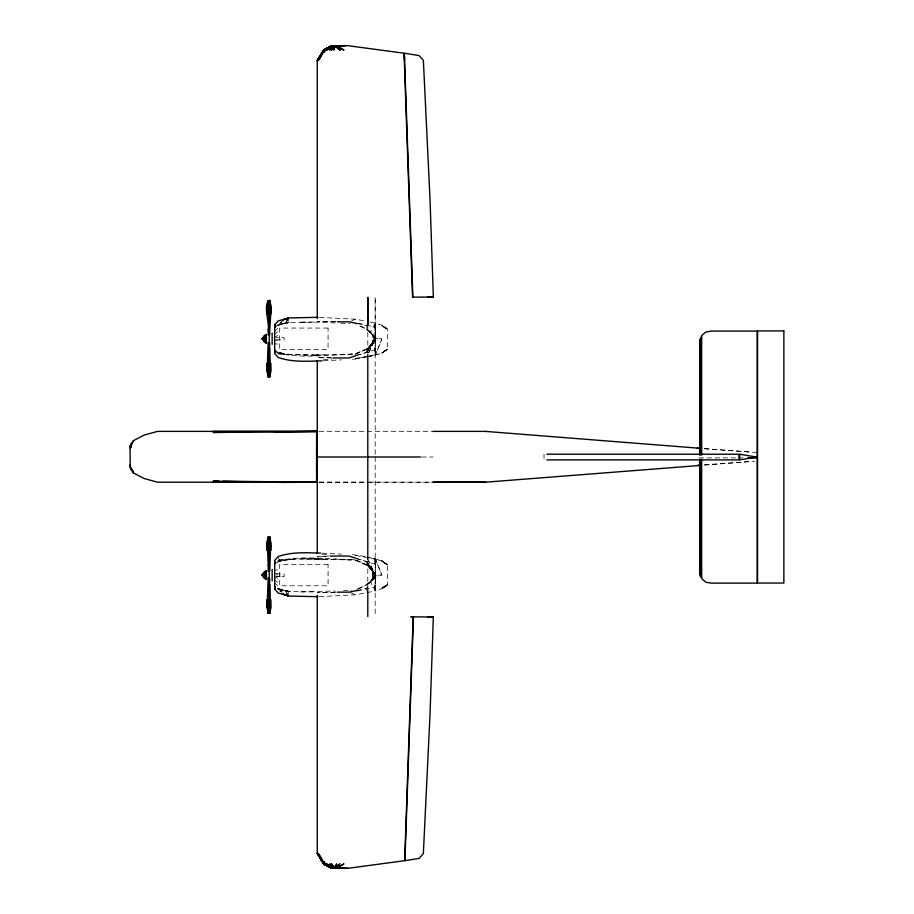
<?xml version="1.0" encoding="UTF-8"?>
<svg xmlns="http://www.w3.org/2000/svg" width="914" height="914" viewBox="0 0 914 914"><rect width="100%" height="100%" fill="white"/><g stroke="black" fill="none" stroke-linecap="round" stroke-linejoin="round"><path stroke-width="0.69" stroke-dasharray="4.57 3.43" d="M367.794 353.01L367.794 325.544M375.186 454.178L375.186 297.004L375.186 327.178L357.123 322.928M352.518 359.396L375.391 354.975L375.391 323.168L366.96 321.328M366.96 592.672L375.391 590.821L375.391 559.025L355.283 555.472M356.357 560.008L366.914 564.806L375.563 575.226L372.318 579.316L372.318 570.702L375.723 576.106L375.391 590.821L381.869 588.799L387.399 585.063L387.399 564.726L381.869 560.796L366.96 556.82M357.842 589.027L370.227 582.675L375.723 576.106L374.98 590.078L375.186 576.071L381.869 574.963L375.391 559.025L369.519 557.974M374.98 590.078L375.563 575.055L366.96 562.83L375.563 575.329L381.869 574.963L375.391 559.025L381.869 561.116L387.399 564.783L381.869 560.91L387.399 564.726M367.577 558.74L375.54 575.42L373.449 578.413L375.563 575.329L375.391 559.025M369.519 356.014L374.649 354.975L375.391 323.168L381.881 325.201L387.399 328.926L387.399 349.274L381.869 353.204L369.37 356.689M274.68 327.726L278.119 324.71L288.047 322.791L288.378 319.169M368.673 352.873L374.969 339.402L374.98 323.922L375.563 338.603L367.577 355.26M375.071 574.757L373.46 572.415L375.54 575.42L372.318 571.421L375.563 575.1L372.318 579.613L375.563 575.283L366.96 561.79L375.071 574.757L368.696 561.162M366.96 591.312L366.96 584.834L370.616 582.127L375.723 576.106M374.649 354.975L375.391 354.975L381.869 339.037L375.083 337.769L370.227 331.325L356.746 324.493M387.399 349.274L381.869 353.09L387.399 349.217L381.869 352.93L375.391 354.975L381.869 339.037L375.563 338.603L372.855 334.798L375.563 338.945L366.96 351.17L375.563 338.603L373.449 335.587L375.723 337.894L375.391 323.168L370.341 332.388L375.723 337.894M288.493 317.969L286.036 322.893L277.627 325.121M275.251 350.496L278.119 352.496L278.119 354.186L279.456 354.232L280.21 352.918L288.493 354.518L313.833 355.112L288.047 354.529L277.616 352.404L290.435 354.598M355.18 354.518L366.914 349.194L375.563 338.763L369.862 331.931L370.227 331.325M372.318 343.561L375.563 338.706L372.318 334.387L375.563 338.763L366.96 352.21L375.563 338.706C371.747 331.931 364.994 327.532 357.785 324.938M375.563 338.671L366.96 352.21L374.032 340.751M285.374 322.928L287.864 318.952M373.083 342.11L372.318 343.287L372.318 334.684L375.563 338.831L372.318 342.579L375.563 338.9L372.318 334.387L375.083 337.894M279.113 352.69L278.119 354.186L280.21 352.918M366.96 329.166L370.341 332.388L366.914 329.223L366.96 322.676M282.22 321.191L279.855 323.213L290.229 322.128L277.25 325.453M372.318 579.316L375.563 575.1L372.318 570.439M366.96 352.621L366.96 348.702L371.655 344.567L369.496 347.594L355.272 353.935L313.525 355.158L321.945 354.883M375.243 577.294L366.96 584.834L375.186 576.071L366.914 584.777L357.785 589.062M375.083 339.482L375.563 338.831L375.083 338.066L375.083 339.482L375.563 338.9L372.318 334.684M366.914 584.777L372.329 579.887L375.563 575.283L375.083 574.598L375.083 576.026L372.318 579.613L375.563 575.226L372.318 572.347L375.563 575.055L375.083 575.934L375.083 574.518M372.329 579.887L375.083 576.174L372.855 579.202L374.569 576.94M372.318 577.579L375.083 575.58L375.083 574.689L375.563 575.1L372.318 578.619L375.083 575.786M372.318 343.218L366.914 348.805L371.655 344.567M274.68 331.005L277.616 328.594M381.869 353.204L387.399 348.794M275.251 563.504C286.688 556.923 301.049 559.562 313.833 558.888L355.283 560.053L364.08 564.018L355.283 560.053M274.68 333.69L277.616 331.736M381.869 587.873L387.399 585.006L381.869 588.742L381.869 587.873L387.399 584.492M279.855 323.213L282.015 321.899M372.318 340.442L375.563 338.945L372.318 341.642L375.083 338.888L372.318 339.083L375.563 338.9L372.318 335.381L375.083 338.214M351.422 321.008L355.283 319.203L365.657 321.088M356.746 589.507L364.035 586.171M355.272 353.935L364.08 349.982M274.68 336.923L277.616 335.632M372.318 573.558L375.083 575.112L372.318 576.3L375.083 575.58M355.843 355.569L375.186 349.708M356.986 355.352L367.794 352.244M357.123 591.072L375.186 586.822M356.986 590.49L367.794 588.068M277.616 325.281L288.047 323.019M292 559.345L278.119 559.814L277.616 561.596L290.435 559.402M277.616 560.899C303.002 554.889 329.451 559.688 355.18 559.471M279.113 561.31L278.119 559.814L280.21 561.082L288.493 559.482L304.054 558.865L351.673 559.951M319.363 596.636L355.283 594.797L365.657 592.912M355.283 359.019L366.96 356.963M274.68 340.396L277.616 339.894M355.283 358.425L366.96 356.426M286.653 559.779L288.047 559.471M335.278 322.973L313.833 322.105L288.047 322.791M274.68 570.222L277.616 569.89M369.862 331.931L375.243 336.706M704.488 465.112L754.815 461.239M704.374 464.803L749.766 461.581M303.688 355.158L306.339 355.123M323.51 360.744L341.47 359.91M281.432 592.135L279.855 590.787L300.432 591.884L335.278 591.015M343.47 590.684L351.696 590.353M323.396 359.773L331.793 359.442M352.404 354.621C327.589 354.483 302.088 358.962 277.616 353.101L274.68 350.576M313.525 355.158L324.207 354.815M350.702 354.072L351.673 354.038M300.432 322.105L305.607 322.105M288.047 354.529L286.653 354.221M329.017 556.043L317.261 556.306L328.674 556.546M275.959 576.208L284.105 576.14M300.432 591.884L313.833 591.895M311.605 355.123L313.833 355.112M275.959 339.951L284.105 339.928L284.105 337.563L275.959 337.54M331.005 357.443L317.261 357.682L331.531 357.968M275.959 573.912L284.105 573.889L284.105 576.368L275.959 576.346M335.941 321.282L317.261 321.534L336.215 321.842M336.215 592.158L317.261 592.455L335.941 592.706M313.833 322.105L303.688 322.139M319.157 431.385L431.751 431.408M421.685 457L433.042 457M699.096 457.88L742.945 457.88M319.454 482.169L367.782 482.181M369.21 482.181L431.751 482.192M319.157 482.204L431.591 482.204M279.456 354.232L288.493 354.518M303.688 558.842L324.207 559.185M313.525 558.842L321.945 559.117M322.025 554.181L329.04 554.444M340.659 323.202L350.131 323.579M322.128 553.187L341.47 554.09M352.518 554.604L365.657 556.58M319.363 317.364L355.283 319.203M288.493 596.031L285.374 591.072L287.864 595.037M372.318 574.917L375.083 575.112M704.374 448.763L749.766 452.007M704.488 448.614L757.34 452.579M274.68 343.778L277.616 344.098M277.25 588.547L288.047 590.981L277.25 588.547L274.68 586.274M274.68 573.604L277.616 574.106M278.119 589.29L290.229 591.872L278.119 589.29L286.036 591.107M277.616 588.707L288.047 590.981M356.986 323.51L367.794 325.921M372.318 337.7L375.083 338.42L372.318 336.421M375.186 564.292L355.843 558.431M356.986 558.648L367.794 561.756M366.96 561.379L366.96 565.298L371.655 569.433L369.439 566.383L359.042 561.767M274.68 577.077L277.616 578.368M350.279 592.455L355.283 594.797M279.855 590.787L282.015 592.101M381.881 325.35L387.399 329.497L381.881 326.127L381.881 325.201L387.399 328.926M274.68 580.31L277.616 582.264M381.869 560.796L387.399 565.195M274.68 582.995L277.616 585.406M371.655 569.433L366.914 565.183L372.318 570.77M366.914 329.223L375.083 337.769M366.96 562.83L369.439 566.383M374.032 573.238L366.96 561.79L373.083 571.89M370.227 582.675L370.341 581.612L375.391 590.821M280.21 561.082L278.119 557.46M288.047 591.209L288.378 594.831M374.649 559.025L375.083 565.915M375.083 348.085L375.391 354.975M544.013 454.212L544.013 459.902M375.186 457L375.186 616.996M367.794 560.99L367.794 588.445M387.399 349.148L381.869 352.93L387.399 349.148M387.399 585.017L381.869 588.696L387.399 585.017M328.069 328.069L279.695 328.069L279.695 349.411L328.069 349.411L328.069 328.069M328.069 564.464L279.695 564.464L279.695 585.805L328.069 585.805L328.069 564.464M387.399 564.852L381.869 561.116L387.399 564.852"/><path stroke-width="1.37" d="M367.794 354.426L367.794 559.562M317.981 596.705L288.493 596.031L278.119 593.037L274.68 589.084L274.68 586.148M213.156 431.385L316.61 431.454L316.61 482.169L283.363 482.455L213.156 481.13L218.823 481.187M274.68 588.422L274.68 586.274M269.733 334.97C269.402 323.625 272.132 311.914 269.916 300.695C262.364 302.374 269.699 323.453 268.202 329.451M269.733 571.433L270.67 545.761L269.71 536.964L267.985 537.146L267.311 541.111L268.202 565.846M268.796 308.875L268.819 304.716M269.059 304.488L270.578 304.488L269.139 306.373L269.093 314.199L269.059 304.488L270.453 302.968L268.945 302.968L270.304 301.849L268.796 301.849L270.121 301.106L268.613 301.106C270.178 297.918 268.408 308.258 268.945 320.86M268.785 546.652L268.819 541.111M268.408 537.078L269.71 536.964L268.202 536.964L269.139 542.767L268.945 557.243M269.139 306.373L270.658 306.373L270.613 314.199L270.578 304.488M268.202 342.533L267.196 368.125L268.168 376.922L269.881 376.751L270.567 372.786L269.733 348.051M269.139 542.767L270.658 542.767L270.601 550.594L270.578 540.871L269.059 540.871L269.093 550.594L269.139 542.767L270.578 540.871M268.202 577.511L267.196 604.508L268.168 613.317L269.881 613.134L270.567 609.17L269.733 584.434M316.644 473.166L316.644 441.039M267.231 306.624L267.254 314.416L267.311 304.716M267.219 543.007L267.254 550.799L267.311 541.111M270.647 370.878L270.624 363.087L270.567 372.786M270.647 607.262L270.613 599.47L270.567 609.17M317.261 595.311L317.261 853.39L323.853 864.073L331.508 868.243L348.006 868.3L404.651 860.691L413.174 616.859L410.843 616.836L433.327 616.996L430.003 714.976L423.353 853.642L419.046 858.44L404.936 860.691L413.459 616.859M274.68 327.852L274.68 324.916L278.119 320.963L288.493 317.969L317.981 317.295M268.945 303.185L269.504 300.752L267.996 300.752L269.287 301.22L267.779 301.22L269.093 302.02L267.585 302.02L268.945 303.185L267.425 303.185M267.425 539.568L268.933 539.568L269.504 537.146M274.68 327.76L274.68 325.567M270.293 375.483L268.785 375.483C266.842 377.608 271.378 376.762 268.373 376.751M274.68 352.861L275.251 350.496L274.68 350.039M268.373 613.134C271.378 613.157 266.842 613.991 268.785 611.866L270.098 612.666L267.756 612.791L269.082 612.049L269.733 578.916M338.671 45.78L331.508 45.757L344.829 45.734L332.685 45.791L326.675 50.076L331.965 45.78L325.498 50.053L331.508 45.757L337.129 45.791L343.95 50.099L335.986 45.803L335.095 45.803L333.93 50.133L334.318 45.803L331.599 50.133L333.667 45.803L344.829 45.734L331.508 45.757L323.899 49.984L317.261 60.61L317.261 318.678M133.455 440.651L130.131 448.066L130.999 447.312L130.999 444.055L133.455 440.651L144.104 435.087L157.528 431.385L317.741 431.385M323.807 52.189L324.447 49.882L331.668 45.734L348.006 45.7L404.057 53.206L412.568 297.153L433.339 297.004L430.014 199.024L423.365 60.347L419.058 55.56L404.354 53.206L412.865 297.004M336.226 868.3L337.06 865.569M319.077 59.307L323.853 49.916L331.668 45.734L340.614 45.769M338.671 868.209L335.095 868.186L336.695 863.867L334.318 868.186L331.508 868.243L325.498 863.947L331.965 868.22L344.829 868.266L334.124 868.3L331.279 864.198L333.084 868.3L331.668 868.266L323.67 864.05L320.003 858.223L321.465 858.132L317.261 853.39L323.853 864.073L331.668 868.266L348.006 868.3M324.367 52.178L325.373 49.859L331.668 45.734L323.67 49.95L320.003 55.777L321.465 55.868L317.261 60.61L320.311 55.731L321.317 55.685L324.447 49.882L326.515 49.836M331.668 45.734L323.853 49.916L319.329 59.296M130.999 444.055L130.131 445.975L130.131 467.123L133.455 472.949L144.104 478.502L157.528 482.204L317.741 482.204M270.658 306.373L269.162 309.378L270.67 309.378M270.658 542.767L269.162 545.761L270.67 545.761M335.312 868.3L336.935 865.227M317.672 60.655L323.67 49.95L324.447 49.882M320.391 55.823L324.539 50.019L317.261 60.61L320.003 55.777M334.695 868.3L336.775 865.227M334.124 45.7L331.279 49.802L333.084 45.7L328.937 49.002M266.454 342.853L264.34 341.608L266.454 342.236L262.227 338.751L264.34 335.712L266.454 334.387L262.227 338.751L264.34 341.756L266.454 343.058L262.227 338.751L266.454 334.593L264.34 335.712L264.34 341.756L266.454 342.853L262.227 338.751L266.454 336.169L264.34 336.295L266.454 334.593M262.227 575.135L264.34 572.095L266.454 570.77L262.227 575.135L264.34 578.139L266.454 579.442L262.227 575.135L266.454 570.976L264.34 572.095L264.34 578.139L266.454 579.236L262.227 575.135L266.454 571.593L264.34 572.678L266.454 572.552L262.227 575.135L266.454 578.619L264.34 577.568L266.454 577.659L262.227 575.135L266.454 575.112L264.34 574.186L266.454 573.764L264.34 573.341L266.454 572.552M130.999 444.901L130.131 445.975L130.999 447.312M269.059 540.871L270.453 539.363L268.945 539.363L270.304 538.232L268.796 538.232L270.121 537.489L268.613 537.489L269.916 537.078L267.779 537.615L269.093 538.403L267.585 538.403L268.933 539.568M328.766 49.002L332.25 45.711L325.373 49.859M335.095 868.186L339.859 863.879L335.986 868.197L343.95 863.901L337.129 868.197L331.965 868.22L326.675 863.924L332.685 868.197L329.668 863.879L333.667 868.197L331.599 863.867L334.318 868.186M283.054 320.483L284.711 319.055M274.68 563.961L275.251 563.504L274.68 561.139M327.669 49.013L332.25 45.711M286.333 319.272L288.493 317.969L285.979 319.26M264.34 572.244L266.454 570.976M266.454 342.236L264.34 341.185L266.454 341.276L264.34 340.511L266.454 340.065L262.227 338.751L266.454 337.38L264.34 336.958M355.649 355.786L348.977 357.968L332.787 357.98M269.47 613.203L267.962 613.203L269.881 613.134L268.579 612.666M264.34 575.123L266.454 576.448L264.34 576.894L266.454 577.659M356.986 590.49L348.977 592.169L337.369 592.158M317.672 853.345L323.67 864.05L324.539 863.981L317.261 853.39L318.666 853.493M268.408 300.695L269.71 300.58M485.3 482.204L700.238 465.443M697.279 465.317L700.124 465.112M317.592 60.553L318.666 60.495M322.128 360.813C307.435 361.247 292.183 362.424 278.119 357.408L274.68 353.547L274.68 324.916M248.585 432.116L213.156 432.471L316.61 431.454L274.097 431.876M262.227 338.751L266.454 338.717L264.34 337.803M330.274 556.032L348.977 556.032L355.649 558.214M340.614 868.231L331.668 868.266L323.899 864.016L320.391 858.177M427.878 297.004L433.339 297.004M337.369 321.842L348.977 321.819L356.986 323.51M267.196 368.125L268.716 368.125L269.733 342.533M432.768 431.385L485.768 431.385M546.846 454.212L738.935 454.212L738.935 459.902L546.846 459.902M317.261 457L420.554 457M747.698 457.88L757.215 457.88M213.156 482.204L316.61 482.169L312.359 482.124M433.179 482.192L485.768 482.204L432.768 482.204M267.196 604.508L268.716 604.508L267.219 607.513L268.819 609.409L267.414 610.918L268.933 610.918L267.574 612.049L269.082 612.049L269.264 612.791M427.649 616.996L433.327 616.996M342.316 868.3L344.509 868.3M223.073 481.221L267.014 481.667M323.67 864.05L326.515 864.164M320.745 553.119C306.498 552.73 291.737 551.702 278.119 556.592L274.68 560.453L274.68 589.084M697.279 448.26L700.124 448.466M700.238 448.306L485.3 431.385M320.003 858.223L321.317 858.315L324.447 864.107L331.668 868.266L325.373 864.141L324.367 861.822M264.34 576.06L266.454 576.448M285.979 594.74L288.493 596.031L286.333 594.717M264.34 577.991L266.454 579.236M325.373 864.141L332.25 868.277L328.766 864.998M268.785 375.483L270.098 376.282L268.59 376.282L269.881 376.751L267.962 376.808L269.47 376.808M264.34 338.74L266.454 340.065M327.669 864.987L332.25 868.277M328.937 864.998L333.084 868.3M283.054 593.517L284.711 594.945M336.226 45.7L340.739 49.79L335.312 45.7L336.398 47.745M335.095 45.803L339.859 50.121L335.986 45.803M130.131 467.123L133.455 471.864L130.999 469.27L130.131 464.906M317.592 853.448L320.311 858.269L319.077 854.693M319.329 854.704L323.853 864.073M130.999 468.436L133.455 472.949M323.807 861.811L324.447 864.107M333.507 865.569L334.124 868.3M404.605 60.347L404.434 55.663M701.678 455.035L701.678 335.472L705.848 332.056L711.263 331.062L757.215 331.062L757.215 583.121L711.263 583.121L705.848 582.218L701.678 578.665L701.678 459.296M700.547 337.266L700.547 455.046M700.547 459.296L700.547 577.168M699.656 339.7L699.656 455.035M699.656 459.296L699.656 575.055M367.794 589.484L367.794 616.55M317.261 360.527L317.261 553.473M272.144 333.027L272.144 344.418M272.144 569.411L272.144 580.801M269.242 300.306L269.242 377.139M269.242 536.724L269.242 613.557M268.202 329.337L268.202 335.05M268.202 565.72L268.202 571.433M263.735 337.506L263.735 339.985M263.735 573.946L263.735 576.311M367.794 297.45L367.794 324.516L367.794 297.45M267.265 363.304L267.219 371.13L268.819 373.026L269.264 376.408L267.756 376.408L269.082 375.665L267.574 375.665L268.933 374.534L267.414 374.534L268.819 373.026L268.785 363.304L268.819 373.026L267.299 373.026L267.265 363.304M267.265 599.687L267.219 607.513L268.727 607.513L268.785 599.687L268.819 609.409L267.299 609.409L267.265 599.687M268.716 368.125L267.219 371.13L268.727 371.13L268.716 368.125M332.685 45.791L329.668 50.121L333.667 45.803L332.685 45.791M756.792 457.069L739.723 459.913L739.723 454.224L756.792 457.069M783.869 330.925L757.546 330.925L757.546 583.041L783.869 583.041L783.869 330.925"/></g></svg>
